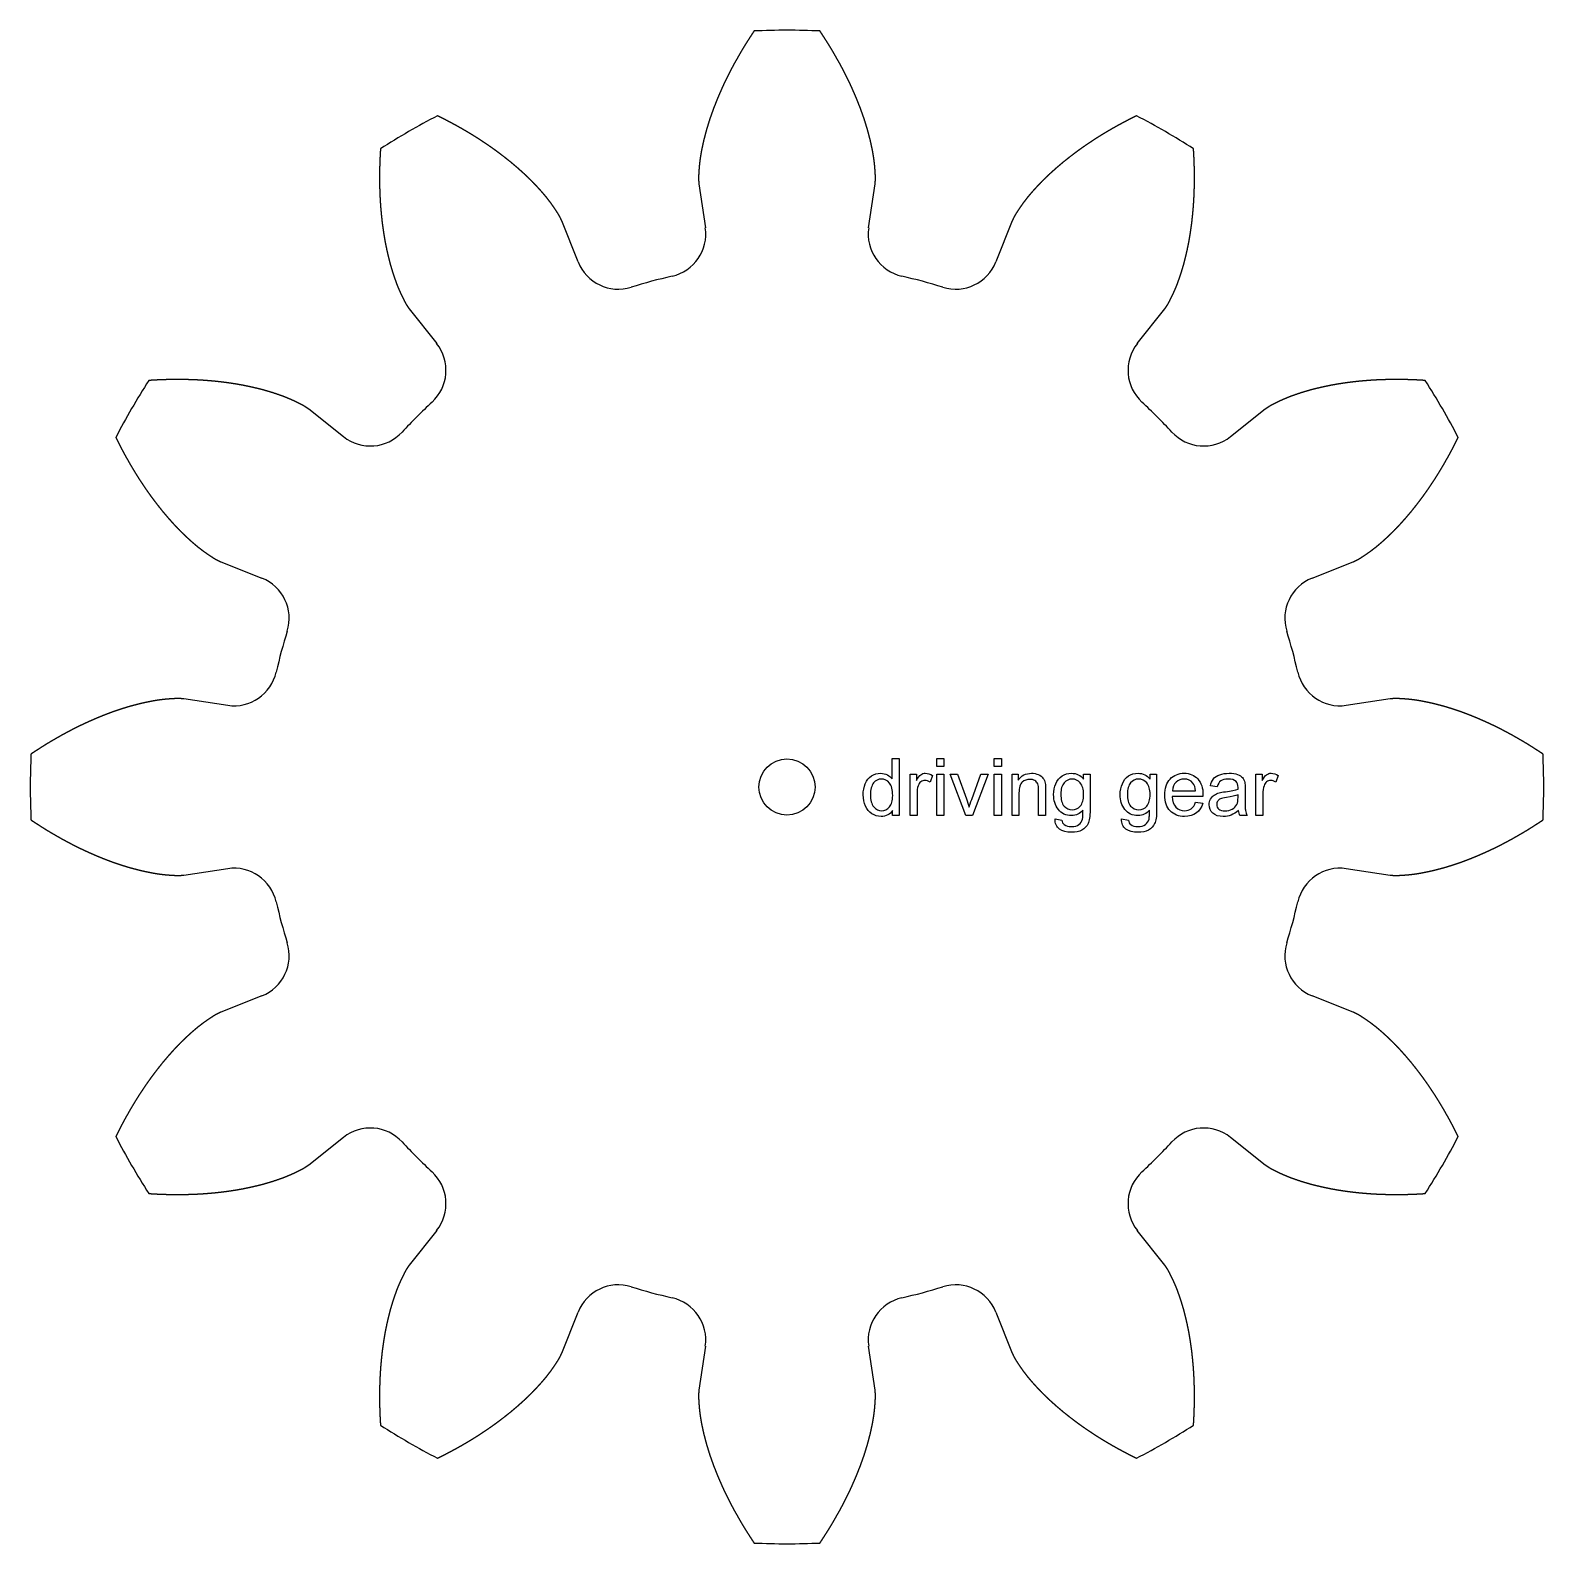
# Model space of a CAD drawing. Header units: millimetres. Extents: x 18 to 1169, y 18 to 1181.
# Drawn here: x 18 to 228, y 882 to 1092 of the extents above; entities that cross this region are included whole.
import ezdxf

# ---------------------------------------------------------------- set-up
doc = ezdxf.new("R2010")
doc.units = ezdxf.units.MM
doc.layers.add('cut', color=5, linetype='Continuous', true_color=0x0000ff)
doc.layers.add('line engraving', color=1, linetype='Continuous', true_color=0xff0000)

msp = doc.modelspace()

# ---------------------------------------------------------------- linework, layer by layer
at = {"layer": 'cut', "color": 5, "true_color": 0x0000ff}
for p, q in [((110.78, 1070.69), (111.67, 1064.59)), ((134.33, 1064.59), (135.22, 1070.69)), ((94.01, 1059.86), (91.74, 1065.58)), ((154.26, 1065.58), (151.99, 1059.86)), ((70.58, 1053.36), (74.39, 1048.53)), ((171.61, 1048.53), (175.42, 1053.36)), ((61.47, 1035.61), (56.64, 1039.42)), ((189.36, 1039.42), (184.53, 1035.61)), ((44.42, 1018.26), (50.14, 1015.99)), ((195.86, 1015.99), (201.58, 1018.26)), ((45.41, 998.33), (39.31, 999.22)), ((206.69, 999.22), (200.59, 998.33)), ((39.31, 974.78), (45.41, 975.67)), ((200.59, 975.67), (206.69, 974.78)), ((50.14, 958.01), (44.42, 955.74)), ((201.58, 955.74), (195.86, 958.01)), ((56.64, 934.58), (61.47, 938.39)), ((184.53, 938.39), (189.36, 934.58)), ((74.39, 925.47), (70.58, 920.64)), ((175.42, 920.64), (171.61, 925.47)), ((91.74, 908.42), (94.01, 914.14)), ((151.99, 914.14), (154.26, 908.42)), ((111.67, 909.41), (110.78, 903.31)), ((135.22, 903.31), (134.33, 909.41))]:
    msp.add_line(p, q, dxfattribs=at)
msp.add_circle((123, 987), 3.9, dxfattribs=at)
for centre, radius, start, end in [((123, 987), 105, 87.5067, 92.4933), ((123, 987), 105, 117.5067, 122.4933), ((123, 987), 105, 57.5067, 62.4933), ((105.73, 1063.73), 6, -77.3183, 8.3062), ((140.27, 1063.73), 6, 171.6938, -102.6817), ((99.59, 1062.08), 6, -158.3062, -72.6817), ((146.41, 1062.08), 6, -107.3183, -21.6938), ((123, 987), 72.64, 102.6817, 107.3183), ((123, 987), 72.64, 72.6817, 77.3183), ((69.68, 1044.81), 6, -47.3183, 38.3062), ((176.32, 1044.81), 6, 141.6938, -132.6817), ((123, 987), 105, 147.5067, 152.4933), ((123, 987), 105, 27.5067, 32.4933), ((123, 987), 72.64, 132.6817, 137.3183), ((123, 987), 72.64, 42.6817, 47.3183), ((65.19, 1040.32), 6, -128.3062, -42.6817), ((180.81, 1040.32), 6, -137.3183, -51.6938), ((47.92, 1010.41), 6, -17.3183, 68.3062), ((198.08, 1010.41), 6, 111.6938, -162.6817), ((123, 987), 72.64, 162.6817, 167.3183), ((123, 987), 72.64, 12.6817, 17.3183), ((46.27, 1004.27), 6, -98.3062, -12.6817), ((199.73, 1004.27), 6, -167.3183, -81.6938), ((123, 987), 105, 177.5067, -177.5067), ((123, 987), 105, -2.4933, 2.4933), ((46.27, 969.73), 6, 12.6817, 98.3062), ((199.73, 969.73), 6, 81.6938, 167.3183), ((123, 987), 72.64, -167.3183, -162.6817), ((123, 987), 72.64, -17.3183, -12.6817), ((47.92, 963.59), 6, -68.3062, 17.3183), ((198.08, 963.59), 6, 162.6817, -111.6938), ((65.19, 933.68), 6, 42.6817, 128.3062), ((180.81, 933.68), 6, 51.6938, 137.3183), ((123, 987), 105, -152.4933, -147.5067), ((123, 987), 72.64, -137.3183, -132.6817), ((123, 987), 72.64, -47.3183, -42.6817), ((123, 987), 105, -32.4933, -27.5067), ((69.68, 929.19), 6, -38.3062, 47.3183), ((176.32, 929.19), 6, 132.6817, -141.6938), ((99.59, 911.92), 6, 72.6817, 158.3062), ((146.41, 911.92), 6, 21.6938, 107.3183), ((123, 987), 72.64, -107.3183, -102.6817), ((105.73, 910.27), 6, -8.3062, 77.3183), ((140.27, 910.27), 6, 102.6817, -171.6938), ((123, 987), 72.64, -77.3183, -72.6817), ((123, 987), 105, -122.4933, -117.5067), ((123, 987), 105, -62.4933, -57.5067), ((123, 987), 105, -92.4933, -87.5067)]:
    msp.add_arc(centre, radius, start, end, dxfattribs=at)
for points in [[(118.43, 1091.9), (118.39, 1091.84), (118.32, 1091.73), (118.2, 1091.55), (118.05, 1091.32), (117.86, 1091.03), (117.67, 1090.73), (117.48, 1090.44), (117.3, 1090.14), (117.11, 1089.85), (116.93, 1089.55), (116.76, 1089.26), (116.58, 1088.96), (116.41, 1088.67), (116.24, 1088.37), (116.07, 1088.07), (115.9, 1087.77), (115.73, 1087.48), (115.57, 1087.18), (115.41, 1086.88), (115.25, 1086.58), (115.1, 1086.28), (114.94, 1085.98), (114.79, 1085.67), (114.64, 1085.37), (114.49, 1085.07), (114.35, 1084.77), (114.2, 1084.47), (114.06, 1084.16), (113.93, 1083.86), (113.79, 1083.56), (113.66, 1083.25), (113.53, 1082.95), (113.4, 1082.64), (113.27, 1082.34), (113.15, 1082.03), (113.03, 1081.73), (112.91, 1081.42), (112.79, 1081.12), (112.68, 1080.81), (112.57, 1080.51), (112.46, 1080.2), (112.36, 1079.89), (112.25, 1079.58), (112.15, 1079.28), (112.06, 1078.97), (111.96, 1078.66), (111.87, 1078.36), (111.78, 1078.05), (111.7, 1077.74), (111.62, 1077.43), (111.54, 1077.12), (111.46, 1076.82), (111.39, 1076.51), (111.32, 1076.2), (111.25, 1075.89), (111.19, 1075.58), (111.13, 1075.28), (111.07, 1074.97), (111.02, 1074.66), (110.97, 1074.35), (110.92, 1074.04), (110.89, 1073.74), (110.85, 1073.43), (110.82, 1073.12), (110.8, 1072.82), (110.77, 1072.51), (110.75, 1072.2), (110.74, 1071.9), (110.73, 1071.59), (110.73, 1071.29), (110.74, 1071.05), (110.76, 1070.87), (110.77, 1070.75), (110.78, 1070.69)], [(135.22, 1070.69), (135.23, 1070.75), (135.24, 1070.87), (135.26, 1071.05), (135.27, 1071.29), (135.27, 1071.59), (135.26, 1071.9), (135.25, 1072.2), (135.23, 1072.51), (135.2, 1072.82), (135.18, 1073.12), (135.15, 1073.43), (135.11, 1073.74), (135.08, 1074.04), (135.03, 1074.35), (134.98, 1074.66), (134.93, 1074.97), (134.87, 1075.28), (134.81, 1075.58), (134.75, 1075.89), (134.68, 1076.2), (134.61, 1076.51), (134.54, 1076.82), (134.46, 1077.12), (134.38, 1077.43), (134.3, 1077.74), (134.22, 1078.05), (134.13, 1078.36), (134.04, 1078.66), (133.94, 1078.97), (133.85, 1079.28), (133.75, 1079.58), (133.64, 1079.89), (133.54, 1080.2), (133.43, 1080.51), (133.32, 1080.81), (133.21, 1081.12), (133.09, 1081.42), (132.97, 1081.73), (132.85, 1082.03), (132.73, 1082.34), (132.6, 1082.64), (132.47, 1082.95), (132.34, 1083.25), (132.21, 1083.56), (132.07, 1083.86), (131.94, 1084.16), (131.8, 1084.47), (131.65, 1084.77), (131.51, 1085.07), (131.36, 1085.37), (131.21, 1085.67), (131.06, 1085.98), (130.9, 1086.28), (130.75, 1086.58), (130.59, 1086.88), (130.43, 1087.18), (130.27, 1087.48), (130.1, 1087.77), (129.93, 1088.07), (129.76, 1088.37), (129.59, 1088.67), (129.42, 1088.96), (129.24, 1089.26), (129.07, 1089.55), (128.89, 1089.85), (128.7, 1090.14), (128.52, 1090.44), (128.33, 1090.73), (128.14, 1091.03), (127.95, 1091.32), (127.8, 1091.55), (127.68, 1091.73), (127.61, 1091.84), (127.57, 1091.9)], [(91.74, 1065.58), (91.72, 1065.64), (91.67, 1065.75), (91.59, 1065.92), (91.48, 1066.13), (91.33, 1066.4), (91.17, 1066.66), (91, 1066.91), (90.83, 1067.17), (90.66, 1067.42), (90.48, 1067.67), (90.31, 1067.93), (90.12, 1068.17), (89.94, 1068.42), (89.74, 1068.67), (89.55, 1068.91), (89.35, 1069.15), (89.14, 1069.39), (88.94, 1069.62), (88.73, 1069.86), (88.52, 1070.09), (88.3, 1070.32), (88.09, 1070.55), (87.87, 1070.78), (87.64, 1071.01), (87.42, 1071.23), (87.19, 1071.46), (86.96, 1071.68), (86.73, 1071.9), (86.49, 1072.12), (86.25, 1072.34), (86.01, 1072.55), (85.77, 1072.77), (85.53, 1072.98), (85.28, 1073.19), (85.03, 1073.4), (84.78, 1073.61), (84.53, 1073.82), (84.27, 1074.02), (84.01, 1074.23), (83.75, 1074.43), (83.49, 1074.63), (83.23, 1074.83), (82.96, 1075.03), (82.7, 1075.23), (82.43, 1075.42), (82.16, 1075.61), (81.88, 1075.81), (81.61, 1076), (81.33, 1076.19), (81.05, 1076.37), (80.77, 1076.56), (80.49, 1076.75), (80.21, 1076.93), (79.92, 1077.11), (79.63, 1077.29), (79.35, 1077.47), (79.06, 1077.65), (78.76, 1077.82), (78.47, 1078), (78.17, 1078.17), (77.88, 1078.34), (77.58, 1078.51), (77.28, 1078.68), (76.98, 1078.85), (76.67, 1079.01), (76.37, 1079.18), (76.06, 1079.34), (75.75, 1079.5), (75.44, 1079.66), (75.13, 1079.82), (74.88, 1079.94), (74.69, 1080.04), (74.57, 1080.1), (74.51, 1080.13)], [(171.49, 1080.13), (171.43, 1080.1), (171.31, 1080.04), (171.12, 1079.94), (170.87, 1079.82), (170.56, 1079.66), (170.25, 1079.5), (169.94, 1079.34), (169.63, 1079.18), (169.33, 1079.01), (169.02, 1078.85), (168.72, 1078.68), (168.42, 1078.51), (168.12, 1078.34), (167.83, 1078.17), (167.53, 1078), (167.24, 1077.82), (166.94, 1077.65), (166.65, 1077.47), (166.37, 1077.29), (166.08, 1077.11), (165.79, 1076.93), (165.51, 1076.75), (165.23, 1076.56), (164.95, 1076.37), (164.67, 1076.19), (164.39, 1076), (164.12, 1075.81), (163.84, 1075.61), (163.57, 1075.42), (163.3, 1075.23), (163.04, 1075.03), (162.77, 1074.83), (162.51, 1074.63), (162.25, 1074.43), (161.99, 1074.23), (161.73, 1074.02), (161.47, 1073.82), (161.22, 1073.61), (160.97, 1073.4), (160.72, 1073.19), (160.47, 1072.98), (160.23, 1072.77), (159.99, 1072.55), (159.75, 1072.34), (159.51, 1072.12), (159.27, 1071.9), (159.04, 1071.68), (158.81, 1071.46), (158.58, 1071.23), (158.36, 1071.01), (158.13, 1070.78), (157.91, 1070.55), (157.7, 1070.32), (157.48, 1070.09), (157.27, 1069.86), (157.06, 1069.62), (156.86, 1069.39), (156.65, 1069.15), (156.45, 1068.91), (156.26, 1068.67), (156.06, 1068.42), (155.88, 1068.17), (155.69, 1067.93), (155.52, 1067.67), (155.34, 1067.42), (155.17, 1067.17), (155, 1066.91), (154.83, 1066.66), (154.67, 1066.4), (154.52, 1066.13), (154.41, 1065.92), (154.33, 1065.75), (154.28, 1065.64), (154.26, 1065.58)], [(66.59, 1075.56), (66.59, 1075.49), (66.58, 1075.35), (66.57, 1075.14), (66.55, 1074.86), (66.53, 1074.52), (66.52, 1074.17), (66.5, 1073.82), (66.49, 1073.47), (66.48, 1073.13), (66.47, 1072.78), (66.46, 1072.44), (66.46, 1072.09), (66.46, 1071.75), (66.46, 1071.41), (66.46, 1071.06), (66.46, 1070.72), (66.47, 1070.38), (66.48, 1070.04), (66.49, 1069.7), (66.5, 1069.36), (66.52, 1069.02), (66.53, 1068.69), (66.55, 1068.35), (66.57, 1068.01), (66.6, 1067.68), (66.62, 1067.34), (66.65, 1067.01), (66.68, 1066.68), (66.71, 1066.35), (66.75, 1066.02), (66.78, 1065.69), (66.82, 1065.36), (66.86, 1065.03), (66.91, 1064.7), (66.95, 1064.38), (67, 1064.05), (67.05, 1063.73), (67.1, 1063.41), (67.16, 1063.08), (67.21, 1062.76), (67.27, 1062.44), (67.34, 1062.13), (67.4, 1061.81), (67.47, 1061.49), (67.54, 1061.18), (67.61, 1060.86), (67.69, 1060.55), (67.76, 1060.24), (67.84, 1059.93), (67.92, 1059.62), (68.01, 1059.32), (68.1, 1059.01), (68.19, 1058.71), (68.28, 1058.41), (68.38, 1058.11), (68.48, 1057.81), (68.58, 1057.51), (68.69, 1057.22), (68.79, 1056.93), (68.9, 1056.63), (69.02, 1056.35), (69.14, 1056.06), (69.26, 1055.78), (69.39, 1055.5), (69.52, 1055.22), (69.66, 1054.94), (69.79, 1054.67), (69.93, 1054.39), (70.07, 1054.12), (70.23, 1053.86), (70.36, 1053.66), (70.47, 1053.51), (70.54, 1053.41), (70.58, 1053.36)], [(175.42, 1053.36), (175.46, 1053.41), (175.53, 1053.51), (175.64, 1053.66), (175.77, 1053.86), (175.93, 1054.12), (176.07, 1054.39), (176.21, 1054.67), (176.34, 1054.94), (176.48, 1055.22), (176.61, 1055.5), (176.74, 1055.78), (176.86, 1056.06), (176.98, 1056.35), (177.1, 1056.63), (177.21, 1056.93), (177.31, 1057.22), (177.42, 1057.51), (177.52, 1057.81), (177.62, 1058.11), (177.72, 1058.41), (177.81, 1058.71), (177.9, 1059.01), (177.99, 1059.32), (178.08, 1059.62), (178.16, 1059.93), (178.24, 1060.24), (178.31, 1060.55), (178.39, 1060.86), (178.46, 1061.18), (178.53, 1061.49), (178.6, 1061.81), (178.66, 1062.13), (178.73, 1062.44), (178.79, 1062.76), (178.84, 1063.08), (178.9, 1063.41), (178.95, 1063.73), (179, 1064.05), (179.05, 1064.38), (179.09, 1064.7), (179.14, 1065.03), (179.18, 1065.36), (179.22, 1065.69), (179.25, 1066.02), (179.29, 1066.35), (179.32, 1066.68), (179.35, 1067.01), (179.38, 1067.34), (179.4, 1067.68), (179.43, 1068.01), (179.45, 1068.35), (179.47, 1068.69), (179.48, 1069.02), (179.5, 1069.36), (179.51, 1069.7), (179.52, 1070.04), (179.53, 1070.38), (179.54, 1070.72), (179.54, 1071.06), (179.54, 1071.41), (179.54, 1071.75), (179.54, 1072.09), (179.54, 1072.44), (179.53, 1072.78), (179.52, 1073.13), (179.51, 1073.47), (179.5, 1073.82), (179.48, 1074.17), (179.47, 1074.52), (179.45, 1074.86), (179.43, 1075.14), (179.42, 1075.35), (179.41, 1075.49), (179.41, 1075.56)], [(56.64, 1039.42), (56.59, 1039.46), (56.49, 1039.53), (56.34, 1039.64), (56.14, 1039.77), (55.88, 1039.93), (55.61, 1040.07), (55.33, 1040.21), (55.06, 1040.34), (54.78, 1040.48), (54.5, 1040.61), (54.22, 1040.74), (53.94, 1040.86), (53.65, 1040.98), (53.37, 1041.1), (53.07, 1041.21), (52.78, 1041.31), (52.49, 1041.42), (52.19, 1041.52), (51.89, 1041.62), (51.59, 1041.72), (51.29, 1041.81), (50.99, 1041.9), (50.68, 1041.99), (50.38, 1042.08), (50.07, 1042.16), (49.76, 1042.24), (49.45, 1042.31), (49.14, 1042.39), (48.82, 1042.46), (48.51, 1042.53), (48.19, 1042.6), (47.87, 1042.66), (47.56, 1042.73), (47.24, 1042.79), (46.92, 1042.84), (46.59, 1042.9), (46.27, 1042.95), (45.95, 1043), (45.62, 1043.05), (45.3, 1043.09), (44.97, 1043.14), (44.64, 1043.18), (44.31, 1043.22), (43.98, 1043.25), (43.65, 1043.29), (43.32, 1043.32), (42.99, 1043.35), (42.66, 1043.38), (42.32, 1043.4), (41.99, 1043.43), (41.65, 1043.45), (41.31, 1043.47), (40.98, 1043.48), (40.64, 1043.5), (40.3, 1043.51), (39.96, 1043.52), (39.62, 1043.53), (39.28, 1043.54), (38.94, 1043.54), (38.59, 1043.54), (38.25, 1043.54), (37.91, 1043.54), (37.56, 1043.54), (37.22, 1043.53), (36.87, 1043.52), (36.53, 1043.51), (36.18, 1043.5), (35.83, 1043.48), (35.48, 1043.47), (35.14, 1043.45), (34.86, 1043.43), (34.65, 1043.42), (34.51, 1043.41), (34.44, 1043.41)], [(211.56, 1043.41), (211.49, 1043.41), (211.35, 1043.42), (211.14, 1043.43), (210.86, 1043.45), (210.52, 1043.47), (210.17, 1043.48), (209.82, 1043.5), (209.47, 1043.51), (209.13, 1043.52), (208.78, 1043.53), (208.44, 1043.54), (208.09, 1043.54), (207.75, 1043.54), (207.41, 1043.54), (207.06, 1043.54), (206.72, 1043.54), (206.38, 1043.53), (206.04, 1043.52), (205.7, 1043.51), (205.36, 1043.5), (205.02, 1043.48), (204.69, 1043.47), (204.35, 1043.45), (204.01, 1043.43), (203.68, 1043.4), (203.34, 1043.38), (203.01, 1043.35), (202.68, 1043.32), (202.35, 1043.29), (202.02, 1043.25), (201.69, 1043.22), (201.36, 1043.18), (201.03, 1043.14), (200.7, 1043.09), (200.38, 1043.05), (200.05, 1043), (199.73, 1042.95), (199.41, 1042.9), (199.08, 1042.84), (198.76, 1042.79), (198.44, 1042.73), (198.13, 1042.66), (197.81, 1042.6), (197.49, 1042.53), (197.18, 1042.46), (196.86, 1042.39), (196.55, 1042.31), (196.24, 1042.24), (195.93, 1042.16), (195.62, 1042.08), (195.32, 1041.99), (195.01, 1041.9), (194.71, 1041.81), (194.41, 1041.72), (194.11, 1041.62), (193.81, 1041.52), (193.51, 1041.42), (193.22, 1041.31), (192.93, 1041.21), (192.63, 1041.1), (192.35, 1040.98), (192.06, 1040.86), (191.78, 1040.74), (191.5, 1040.61), (191.22, 1040.48), (190.94, 1040.34), (190.67, 1040.21), (190.39, 1040.07), (190.12, 1039.93), (189.86, 1039.77), (189.66, 1039.64), (189.51, 1039.53), (189.41, 1039.46), (189.36, 1039.42)], [(29.87, 1035.49), (29.9, 1035.43), (29.96, 1035.31), (30.06, 1035.12), (30.18, 1034.87), (30.34, 1034.56), (30.5, 1034.25), (30.66, 1033.94), (30.82, 1033.63), (30.99, 1033.33), (31.15, 1033.02), (31.32, 1032.72), (31.49, 1032.42), (31.66, 1032.12), (31.83, 1031.83), (32, 1031.53), (32.18, 1031.24), (32.35, 1030.94), (32.53, 1030.65), (32.71, 1030.37), (32.89, 1030.08), (33.07, 1029.79), (33.25, 1029.51), (33.44, 1029.23), (33.63, 1028.95), (33.81, 1028.67), (34, 1028.39), (34.19, 1028.12), (34.39, 1027.84), (34.58, 1027.57), (34.77, 1027.3), (34.97, 1027.04), (35.17, 1026.77), (35.37, 1026.51), (35.57, 1026.25), (35.77, 1025.99), (35.98, 1025.73), (36.18, 1025.47), (36.39, 1025.22), (36.6, 1024.97), (36.81, 1024.72), (37.02, 1024.47), (37.23, 1024.23), (37.45, 1023.99), (37.66, 1023.75), (37.88, 1023.51), (38.1, 1023.27), (38.32, 1023.04), (38.54, 1022.81), (38.77, 1022.58), (38.99, 1022.36), (39.22, 1022.13), (39.45, 1021.91), (39.68, 1021.7), (39.91, 1021.48), (40.14, 1021.27), (40.38, 1021.06), (40.61, 1020.86), (40.85, 1020.65), (41.09, 1020.45), (41.33, 1020.26), (41.58, 1020.06), (41.83, 1019.88), (42.07, 1019.69), (42.33, 1019.52), (42.58, 1019.34), (42.83, 1019.17), (43.09, 1019), (43.34, 1018.83), (43.6, 1018.67), (43.87, 1018.52), (44.08, 1018.41), (44.25, 1018.33), (44.36, 1018.28), (44.42, 1018.26)], [(201.58, 1018.26), (201.64, 1018.28), (201.75, 1018.33), (201.92, 1018.41), (202.13, 1018.52), (202.4, 1018.67), (202.66, 1018.83), (202.91, 1019), (203.17, 1019.17), (203.42, 1019.34), (203.67, 1019.52), (203.93, 1019.69), (204.17, 1019.88), (204.42, 1020.06), (204.67, 1020.26), (204.91, 1020.45), (205.15, 1020.65), (205.39, 1020.86), (205.62, 1021.06), (205.86, 1021.27), (206.09, 1021.48), (206.32, 1021.7), (206.55, 1021.91), (206.78, 1022.13), (207.01, 1022.36), (207.23, 1022.58), (207.46, 1022.81), (207.68, 1023.04), (207.9, 1023.27), (208.12, 1023.51), (208.34, 1023.75), (208.55, 1023.99), (208.77, 1024.23), (208.98, 1024.47), (209.19, 1024.72), (209.4, 1024.97), (209.61, 1025.22), (209.82, 1025.47), (210.02, 1025.73), (210.23, 1025.99), (210.43, 1026.25), (210.63, 1026.51), (210.83, 1026.77), (211.03, 1027.04), (211.23, 1027.3), (211.42, 1027.57), (211.61, 1027.84), (211.81, 1028.12), (212, 1028.39), (212.19, 1028.67), (212.37, 1028.95), (212.56, 1029.23), (212.75, 1029.51), (212.93, 1029.79), (213.11, 1030.08), (213.29, 1030.37), (213.47, 1030.65), (213.65, 1030.94), (213.82, 1031.24), (214, 1031.53), (214.17, 1031.83), (214.34, 1032.12), (214.51, 1032.42), (214.68, 1032.72), (214.85, 1033.02), (215.01, 1033.33), (215.18, 1033.63), (215.34, 1033.94), (215.5, 1034.25), (215.66, 1034.56), (215.82, 1034.87), (215.94, 1035.12), (216.04, 1035.31), (216.1, 1035.43), (216.13, 1035.49)], [(39.31, 999.22), (39.25, 999.23), (39.13, 999.24), (38.95, 999.26), (38.71, 999.27), (38.41, 999.27), (38.1, 999.26), (37.8, 999.25), (37.49, 999.23), (37.18, 999.2), (36.88, 999.18), (36.57, 999.15), (36.26, 999.11), (35.96, 999.08), (35.65, 999.03), (35.34, 998.98), (35.03, 998.93), (34.72, 998.87), (34.42, 998.81), (34.11, 998.75), (33.8, 998.68), (33.49, 998.61), (33.18, 998.54), (32.88, 998.46), (32.57, 998.38), (32.26, 998.3), (31.95, 998.22), (31.64, 998.13), (31.34, 998.04), (31.03, 997.94), (30.72, 997.85), (30.42, 997.75), (30.11, 997.64), (29.8, 997.54), (29.49, 997.43), (29.19, 997.32), (28.88, 997.21), (28.58, 997.09), (28.27, 996.97), (27.97, 996.85), (27.66, 996.73), (27.36, 996.6), (27.05, 996.47), (26.75, 996.34), (26.44, 996.21), (26.14, 996.07), (25.84, 995.94), (25.53, 995.8), (25.23, 995.65), (24.93, 995.51), (24.63, 995.36), (24.33, 995.21), (24.02, 995.06), (23.72, 994.9), (23.42, 994.75), (23.12, 994.59), (22.82, 994.43), (22.52, 994.27), (22.23, 994.1), (21.93, 993.93), (21.63, 993.76), (21.33, 993.59), (21.04, 993.42), (20.74, 993.24), (20.45, 993.07), (20.15, 992.89), (19.86, 992.7), (19.56, 992.52), (19.27, 992.33), (18.97, 992.14), (18.68, 991.95), (18.45, 991.8), (18.27, 991.68), (18.16, 991.61), (18.1, 991.57)], [(227.9, 991.57), (227.84, 991.61), (227.73, 991.68), (227.55, 991.8), (227.32, 991.95), (227.03, 992.14), (226.73, 992.33), (226.44, 992.52), (226.14, 992.7), (225.85, 992.89), (225.55, 993.07), (225.26, 993.24), (224.96, 993.42), (224.67, 993.59), (224.37, 993.76), (224.07, 993.93), (223.77, 994.1), (223.48, 994.27), (223.18, 994.43), (222.88, 994.59), (222.58, 994.75), (222.28, 994.9), (221.98, 995.06), (221.67, 995.21), (221.37, 995.36), (221.07, 995.51), (220.77, 995.65), (220.47, 995.8), (220.16, 995.94), (219.86, 996.07), (219.56, 996.21), (219.25, 996.34), (218.95, 996.47), (218.64, 996.6), (218.34, 996.73), (218.03, 996.85), (217.73, 996.97), (217.42, 997.09), (217.12, 997.21), (216.81, 997.32), (216.51, 997.43), (216.2, 997.54), (215.89, 997.64), (215.58, 997.75), (215.28, 997.85), (214.97, 997.94), (214.66, 998.04), (214.36, 998.13), (214.05, 998.22), (213.74, 998.3), (213.43, 998.38), (213.12, 998.46), (212.82, 998.54), (212.51, 998.61), (212.2, 998.68), (211.89, 998.75), (211.58, 998.81), (211.28, 998.87), (210.97, 998.93), (210.66, 998.98), (210.35, 999.03), (210.04, 999.08), (209.74, 999.11), (209.43, 999.15), (209.12, 999.18), (208.82, 999.2), (208.51, 999.23), (208.2, 999.25), (207.9, 999.26), (207.59, 999.27), (207.29, 999.27), (207.05, 999.26), (206.87, 999.24), (206.75, 999.23), (206.69, 999.22)], [(18.1, 982.43), (18.16, 982.39), (18.27, 982.32), (18.45, 982.2), (18.68, 982.05), (18.97, 981.86), (19.27, 981.67), (19.56, 981.48), (19.86, 981.3), (20.15, 981.11), (20.45, 980.93), (20.74, 980.76), (21.04, 980.58), (21.33, 980.41), (21.63, 980.24), (21.93, 980.07), (22.23, 979.9), (22.52, 979.73), (22.82, 979.57), (23.12, 979.41), (23.42, 979.25), (23.72, 979.1), (24.02, 978.94), (24.33, 978.79), (24.63, 978.64), (24.93, 978.49), (25.23, 978.35), (25.53, 978.2), (25.84, 978.06), (26.14, 977.93), (26.44, 977.79), (26.75, 977.66), (27.05, 977.53), (27.36, 977.4), (27.66, 977.27), (27.97, 977.15), (28.27, 977.03), (28.58, 976.91), (28.88, 976.79), (29.19, 976.68), (29.49, 976.57), (29.8, 976.46), (30.11, 976.36), (30.42, 976.25), (30.72, 976.15), (31.03, 976.06), (31.34, 975.96), (31.64, 975.87), (31.95, 975.78), (32.26, 975.7), (32.57, 975.62), (32.88, 975.54), (33.18, 975.46), (33.49, 975.39), (33.8, 975.32), (34.11, 975.25), (34.42, 975.19), (34.72, 975.13), (35.03, 975.07), (35.34, 975.02), (35.65, 974.97), (35.96, 974.92), (36.26, 974.89), (36.57, 974.85), (36.88, 974.82), (37.18, 974.8), (37.49, 974.77), (37.8, 974.75), (38.1, 974.74), (38.41, 974.73), (38.71, 974.73), (38.95, 974.74), (39.13, 974.76), (39.25, 974.77), (39.31, 974.78)], [(206.69, 974.78), (206.75, 974.77), (206.87, 974.76), (207.05, 974.74), (207.29, 974.73), (207.59, 974.73), (207.9, 974.74), (208.2, 974.75), (208.51, 974.77), (208.82, 974.8), (209.12, 974.82), (209.43, 974.85), (209.74, 974.89), (210.04, 974.92), (210.35, 974.97), (210.66, 975.02), (210.97, 975.07), (211.28, 975.13), (211.58, 975.19), (211.89, 975.25), (212.2, 975.32), (212.51, 975.39), (212.82, 975.46), (213.12, 975.54), (213.43, 975.62), (213.74, 975.7), (214.05, 975.78), (214.36, 975.87), (214.66, 975.96), (214.97, 976.06), (215.28, 976.15), (215.58, 976.25), (215.89, 976.36), (216.2, 976.46), (216.51, 976.57), (216.81, 976.68), (217.12, 976.79), (217.42, 976.91), (217.73, 977.03), (218.03, 977.15), (218.34, 977.27), (218.64, 977.4), (218.95, 977.53), (219.25, 977.66), (219.56, 977.79), (219.86, 977.93), (220.16, 978.06), (220.47, 978.2), (220.77, 978.35), (221.07, 978.49), (221.37, 978.64), (221.67, 978.79), (221.98, 978.94), (222.28, 979.1), (222.58, 979.25), (222.88, 979.41), (223.18, 979.57), (223.48, 979.73), (223.77, 979.9), (224.07, 980.07), (224.37, 980.24), (224.67, 980.41), (224.96, 980.58), (225.26, 980.76), (225.55, 980.93), (225.85, 981.11), (226.14, 981.3), (226.44, 981.48), (226.73, 981.67), (227.03, 981.86), (227.32, 982.05), (227.55, 982.2), (227.73, 982.32), (227.84, 982.39), (227.9, 982.43)], [(44.42, 955.74), (44.36, 955.72), (44.25, 955.67), (44.08, 955.59), (43.87, 955.48), (43.6, 955.33), (43.34, 955.17), (43.09, 955), (42.83, 954.83), (42.58, 954.66), (42.33, 954.48), (42.07, 954.31), (41.83, 954.12), (41.58, 953.94), (41.33, 953.74), (41.09, 953.55), (40.85, 953.35), (40.61, 953.14), (40.38, 952.94), (40.14, 952.73), (39.91, 952.52), (39.68, 952.3), (39.45, 952.09), (39.22, 951.87), (38.99, 951.64), (38.77, 951.42), (38.54, 951.19), (38.32, 950.96), (38.1, 950.73), (37.88, 950.49), (37.66, 950.25), (37.45, 950.01), (37.23, 949.77), (37.02, 949.53), (36.81, 949.28), (36.6, 949.03), (36.39, 948.78), (36.18, 948.53), (35.98, 948.27), (35.77, 948.01), (35.57, 947.75), (35.37, 947.49), (35.17, 947.23), (34.97, 946.96), (34.77, 946.7), (34.58, 946.43), (34.39, 946.16), (34.19, 945.88), (34, 945.61), (33.81, 945.33), (33.63, 945.05), (33.44, 944.77), (33.25, 944.49), (33.07, 944.21), (32.89, 943.92), (32.71, 943.63), (32.53, 943.35), (32.35, 943.06), (32.18, 942.76), (32, 942.47), (31.83, 942.17), (31.66, 941.88), (31.49, 941.58), (31.32, 941.28), (31.15, 940.98), (30.99, 940.67), (30.82, 940.37), (30.66, 940.06), (30.5, 939.75), (30.34, 939.44), (30.18, 939.13), (30.06, 938.88), (29.96, 938.69), (29.9, 938.57), (29.87, 938.51)], [(216.13, 938.51), (216.1, 938.57), (216.04, 938.69), (215.94, 938.88), (215.82, 939.13), (215.66, 939.44), (215.5, 939.75), (215.34, 940.06), (215.18, 940.37), (215.01, 940.67), (214.85, 940.98), (214.68, 941.28), (214.51, 941.58), (214.34, 941.88), (214.17, 942.17), (214, 942.47), (213.82, 942.76), (213.65, 943.06), (213.47, 943.35), (213.29, 943.63), (213.11, 943.92), (212.93, 944.21), (212.75, 944.49), (212.56, 944.77), (212.37, 945.05), (212.19, 945.33), (212, 945.61), (211.81, 945.88), (211.61, 946.16), (211.42, 946.43), (211.23, 946.7), (211.03, 946.96), (210.83, 947.23), (210.63, 947.49), (210.43, 947.75), (210.23, 948.01), (210.02, 948.27), (209.82, 948.53), (209.61, 948.78), (209.4, 949.03), (209.19, 949.28), (208.98, 949.53), (208.77, 949.77), (208.55, 950.01), (208.34, 950.25), (208.12, 950.49), (207.9, 950.73), (207.68, 950.96), (207.46, 951.19), (207.23, 951.42), (207.01, 951.64), (206.78, 951.87), (206.55, 952.09), (206.32, 952.3), (206.09, 952.52), (205.86, 952.73), (205.62, 952.94), (205.39, 953.14), (205.15, 953.35), (204.91, 953.55), (204.67, 953.74), (204.42, 953.94), (204.17, 954.12), (203.93, 954.31), (203.67, 954.48), (203.42, 954.66), (203.17, 954.83), (202.91, 955), (202.66, 955.17), (202.4, 955.33), (202.13, 955.48), (201.92, 955.59), (201.75, 955.67), (201.64, 955.72), (201.58, 955.74)], [(34.44, 930.59), (34.51, 930.59), (34.65, 930.58), (34.86, 930.57), (35.14, 930.55), (35.48, 930.53), (35.83, 930.52), (36.18, 930.5), (36.53, 930.49), (36.87, 930.48), (37.22, 930.47), (37.56, 930.46), (37.91, 930.46), (38.25, 930.46), (38.59, 930.46), (38.94, 930.46), (39.28, 930.46), (39.62, 930.47), (39.96, 930.48), (40.3, 930.49), (40.64, 930.5), (40.98, 930.52), (41.31, 930.53), (41.65, 930.55), (41.99, 930.57), (42.32, 930.6), (42.66, 930.62), (42.99, 930.65), (43.32, 930.68), (43.65, 930.71), (43.98, 930.75), (44.31, 930.78), (44.64, 930.82), (44.97, 930.86), (45.3, 930.91), (45.62, 930.95), (45.95, 931), (46.27, 931.05), (46.59, 931.1), (46.92, 931.16), (47.24, 931.21), (47.56, 931.27), (47.87, 931.34), (48.19, 931.4), (48.51, 931.47), (48.82, 931.54), (49.14, 931.61), (49.45, 931.69), (49.76, 931.76), (50.07, 931.84), (50.38, 931.92), (50.68, 932.01), (50.99, 932.1), (51.29, 932.19), (51.59, 932.28), (51.89, 932.38), (52.19, 932.48), (52.49, 932.58), (52.78, 932.69), (53.07, 932.79), (53.37, 932.9), (53.65, 933.02), (53.94, 933.14), (54.22, 933.26), (54.5, 933.39), (54.78, 933.52), (55.06, 933.66), (55.33, 933.79), (55.61, 933.93), (55.88, 934.07), (56.14, 934.23), (56.34, 934.36), (56.49, 934.47), (56.59, 934.54), (56.64, 934.58)], [(189.36, 934.58), (189.41, 934.54), (189.51, 934.47), (189.66, 934.36), (189.86, 934.23), (190.12, 934.07), (190.39, 933.93), (190.67, 933.79), (190.94, 933.66), (191.22, 933.52), (191.5, 933.39), (191.78, 933.26), (192.06, 933.14), (192.35, 933.02), (192.63, 932.9), (192.93, 932.79), (193.22, 932.69), (193.51, 932.58), (193.81, 932.48), (194.11, 932.38), (194.41, 932.28), (194.71, 932.19), (195.01, 932.1), (195.32, 932.01), (195.62, 931.92), (195.93, 931.84), (196.24, 931.76), (196.55, 931.69), (196.86, 931.61), (197.18, 931.54), (197.49, 931.47), (197.81, 931.4), (198.13, 931.34), (198.44, 931.27), (198.76, 931.21), (199.08, 931.16), (199.41, 931.1), (199.73, 931.05), (200.05, 931), (200.38, 930.95), (200.7, 930.91), (201.03, 930.86), (201.36, 930.82), (201.69, 930.78), (202.02, 930.75), (202.35, 930.71), (202.68, 930.68), (203.01, 930.65), (203.34, 930.62), (203.68, 930.6), (204.01, 930.57), (204.35, 930.55), (204.69, 930.53), (205.02, 930.52), (205.36, 930.5), (205.7, 930.49), (206.04, 930.48), (206.38, 930.47), (206.72, 930.46), (207.06, 930.46), (207.41, 930.46), (207.75, 930.46), (208.09, 930.46), (208.44, 930.46), (208.78, 930.47), (209.13, 930.48), (209.47, 930.49), (209.82, 930.5), (210.17, 930.52), (210.52, 930.53), (210.86, 930.55), (211.14, 930.57), (211.35, 930.58), (211.49, 930.59), (211.56, 930.59)], [(70.58, 920.64), (70.54, 920.59), (70.47, 920.49), (70.36, 920.34), (70.23, 920.14), (70.07, 919.88), (69.93, 919.61), (69.79, 919.33), (69.66, 919.06), (69.52, 918.78), (69.39, 918.5), (69.26, 918.22), (69.14, 917.94), (69.02, 917.65), (68.9, 917.37), (68.79, 917.07), (68.69, 916.78), (68.58, 916.49), (68.48, 916.19), (68.38, 915.89), (68.28, 915.59), (68.19, 915.29), (68.1, 914.99), (68.01, 914.68), (67.92, 914.38), (67.84, 914.07), (67.76, 913.76), (67.69, 913.45), (67.61, 913.14), (67.54, 912.82), (67.47, 912.51), (67.4, 912.19), (67.34, 911.87), (67.27, 911.56), (67.21, 911.24), (67.16, 910.92), (67.1, 910.59), (67.05, 910.27), (67, 909.95), (66.95, 909.62), (66.91, 909.3), (66.86, 908.97), (66.82, 908.64), (66.78, 908.31), (66.75, 907.98), (66.71, 907.65), (66.68, 907.32), (66.65, 906.99), (66.62, 906.66), (66.6, 906.32), (66.57, 905.99), (66.55, 905.65), (66.53, 905.31), (66.52, 904.98), (66.5, 904.64), (66.49, 904.3), (66.48, 903.96), (66.47, 903.62), (66.46, 903.28), (66.46, 902.94), (66.46, 902.59), (66.46, 902.25), (66.46, 901.91), (66.46, 901.56), (66.47, 901.22), (66.48, 900.87), (66.49, 900.53), (66.5, 900.18), (66.52, 899.83), (66.53, 899.48), (66.55, 899.14), (66.57, 898.86), (66.58, 898.65), (66.59, 898.51), (66.59, 898.44)], [(179.41, 898.44), (179.41, 898.51), (179.42, 898.65), (179.43, 898.86), (179.45, 899.14), (179.47, 899.48), (179.48, 899.83), (179.5, 900.18), (179.51, 900.53), (179.52, 900.87), (179.53, 901.22), (179.54, 901.56), (179.54, 901.91), (179.54, 902.25), (179.54, 902.59), (179.54, 902.94), (179.54, 903.28), (179.53, 903.62), (179.52, 903.96), (179.51, 904.3), (179.5, 904.64), (179.48, 904.98), (179.47, 905.31), (179.45, 905.65), (179.43, 905.99), (179.4, 906.32), (179.38, 906.66), (179.35, 906.99), (179.32, 907.32), (179.29, 907.65), (179.25, 907.98), (179.22, 908.31), (179.18, 908.64), (179.14, 908.97), (179.09, 909.3), (179.05, 909.62), (179, 909.95), (178.95, 910.27), (178.9, 910.59), (178.84, 910.92), (178.79, 911.24), (178.73, 911.56), (178.66, 911.87), (178.6, 912.19), (178.53, 912.51), (178.46, 912.82), (178.39, 913.14), (178.31, 913.45), (178.24, 913.76), (178.16, 914.07), (178.08, 914.38), (177.99, 914.68), (177.9, 914.99), (177.81, 915.29), (177.72, 915.59), (177.62, 915.89), (177.52, 916.19), (177.42, 916.49), (177.31, 916.78), (177.21, 917.07), (177.1, 917.37), (176.98, 917.65), (176.86, 917.94), (176.74, 918.22), (176.61, 918.5), (176.48, 918.78), (176.34, 919.06), (176.21, 919.33), (176.07, 919.61), (175.93, 919.88), (175.77, 920.14), (175.64, 920.34), (175.53, 920.49), (175.46, 920.59), (175.42, 920.64)], [(74.51, 893.87), (74.57, 893.9), (74.69, 893.96), (74.88, 894.06), (75.13, 894.18), (75.44, 894.34), (75.75, 894.5), (76.06, 894.66), (76.37, 894.82), (76.67, 894.99), (76.98, 895.15), (77.28, 895.32), (77.58, 895.49), (77.88, 895.66), (78.17, 895.83), (78.47, 896), (78.76, 896.18), (79.06, 896.35), (79.35, 896.53), (79.63, 896.71), (79.92, 896.89), (80.21, 897.07), (80.49, 897.25), (80.77, 897.44), (81.05, 897.63), (81.33, 897.81), (81.61, 898), (81.88, 898.19), (82.16, 898.39), (82.43, 898.58), (82.7, 898.77), (82.96, 898.97), (83.23, 899.17), (83.49, 899.37), (83.75, 899.57), (84.01, 899.77), (84.27, 899.98), (84.53, 900.18), (84.78, 900.39), (85.03, 900.6), (85.28, 900.81), (85.53, 901.02), (85.77, 901.23), (86.01, 901.45), (86.25, 901.66), (86.49, 901.88), (86.73, 902.1), (86.96, 902.32), (87.19, 902.54), (87.42, 902.77), (87.64, 902.99), (87.87, 903.22), (88.09, 903.45), (88.3, 903.68), (88.52, 903.91), (88.73, 904.14), (88.94, 904.38), (89.14, 904.61), (89.35, 904.85), (89.55, 905.09), (89.74, 905.33), (89.94, 905.58), (90.12, 905.83), (90.31, 906.07), (90.48, 906.33), (90.66, 906.58), (90.83, 906.83), (91, 907.09), (91.17, 907.34), (91.33, 907.6), (91.48, 907.87), (91.59, 908.08), (91.67, 908.25), (91.72, 908.36), (91.74, 908.42)], [(154.26, 908.42), (154.28, 908.36), (154.33, 908.25), (154.41, 908.08), (154.52, 907.87), (154.67, 907.6), (154.83, 907.34), (155, 907.09), (155.17, 906.83), (155.34, 906.58), (155.52, 906.33), (155.69, 906.07), (155.88, 905.83), (156.06, 905.58), (156.26, 905.33), (156.45, 905.09), (156.65, 904.85), (156.86, 904.61), (157.06, 904.38), (157.27, 904.14), (157.48, 903.91), (157.7, 903.68), (157.91, 903.45), (158.13, 903.22), (158.36, 902.99), (158.58, 902.77), (158.81, 902.54), (159.04, 902.32), (159.27, 902.1), (159.51, 901.88), (159.75, 901.66), (159.99, 901.45), (160.23, 901.23), (160.47, 901.02), (160.72, 900.81), (160.97, 900.6), (161.22, 900.39), (161.47, 900.18), (161.73, 899.98), (161.99, 899.77), (162.25, 899.57), (162.51, 899.37), (162.77, 899.17), (163.04, 898.97), (163.3, 898.77), (163.57, 898.58), (163.84, 898.39), (164.12, 898.19), (164.39, 898), (164.67, 897.81), (164.95, 897.63), (165.23, 897.44), (165.51, 897.25), (165.79, 897.07), (166.08, 896.89), (166.37, 896.71), (166.65, 896.53), (166.94, 896.35), (167.24, 896.18), (167.53, 896), (167.83, 895.83), (168.12, 895.66), (168.42, 895.49), (168.72, 895.32), (169.02, 895.15), (169.33, 894.99), (169.63, 894.82), (169.94, 894.66), (170.25, 894.5), (170.56, 894.34), (170.87, 894.18), (171.12, 894.06), (171.31, 893.96), (171.43, 893.9), (171.49, 893.87)], [(110.78, 903.31), (110.77, 903.25), (110.76, 903.13), (110.74, 902.95), (110.73, 902.71), (110.73, 902.41), (110.74, 902.1), (110.75, 901.8), (110.77, 901.49), (110.8, 901.18), (110.82, 900.88), (110.85, 900.57), (110.89, 900.26), (110.92, 899.96), (110.97, 899.65), (111.02, 899.34), (111.07, 899.03), (111.13, 898.72), (111.19, 898.42), (111.25, 898.11), (111.32, 897.8), (111.39, 897.49), (111.46, 897.18), (111.54, 896.88), (111.62, 896.57), (111.7, 896.26), (111.78, 895.95), (111.87, 895.64), (111.96, 895.34), (112.06, 895.03), (112.15, 894.72), (112.25, 894.42), (112.36, 894.11), (112.46, 893.8), (112.57, 893.49), (112.68, 893.19), (112.79, 892.88), (112.91, 892.58), (113.03, 892.27), (113.15, 891.97), (113.27, 891.66), (113.4, 891.36), (113.53, 891.05), (113.66, 890.75), (113.79, 890.44), (113.93, 890.14), (114.06, 889.84), (114.2, 889.53), (114.35, 889.23), (114.49, 888.93), (114.64, 888.63), (114.79, 888.33), (114.94, 888.02), (115.1, 887.72), (115.25, 887.42), (115.41, 887.12), (115.57, 886.82), (115.73, 886.52), (115.9, 886.23), (116.07, 885.93), (116.24, 885.63), (116.41, 885.33), (116.58, 885.04), (116.76, 884.74), (116.93, 884.45), (117.11, 884.15), (117.3, 883.86), (117.48, 883.56), (117.67, 883.27), (117.86, 882.97), (118.05, 882.68), (118.2, 882.45), (118.32, 882.27), (118.39, 882.16), (118.43, 882.1)], [(127.57, 882.1), (127.61, 882.16), (127.68, 882.27), (127.8, 882.45), (127.95, 882.68), (128.14, 882.97), (128.33, 883.27), (128.52, 883.56), (128.7, 883.86), (128.89, 884.15), (129.07, 884.45), (129.24, 884.74), (129.42, 885.04), (129.59, 885.33), (129.76, 885.63), (129.93, 885.93), (130.1, 886.23), (130.27, 886.52), (130.43, 886.82), (130.59, 887.12), (130.75, 887.42), (130.9, 887.72), (131.06, 888.02), (131.21, 888.33), (131.36, 888.63), (131.51, 888.93), (131.65, 889.23), (131.8, 889.53), (131.94, 889.84), (132.07, 890.14), (132.21, 890.44), (132.34, 890.75), (132.47, 891.05), (132.6, 891.36), (132.73, 891.66), (132.85, 891.97), (132.97, 892.27), (133.09, 892.58), (133.21, 892.88), (133.32, 893.19), (133.43, 893.49), (133.54, 893.8), (133.64, 894.11), (133.75, 894.42), (133.85, 894.72), (133.94, 895.03), (134.04, 895.34), (134.13, 895.64), (134.22, 895.95), (134.3, 896.26), (134.38, 896.57), (134.46, 896.88), (134.54, 897.18), (134.61, 897.49), (134.68, 897.8), (134.75, 898.11), (134.81, 898.42), (134.87, 898.72), (134.93, 899.03), (134.98, 899.34), (135.03, 899.65), (135.08, 899.96), (135.11, 900.26), (135.15, 900.57), (135.18, 900.88), (135.2, 901.18), (135.23, 901.49), (135.25, 901.8), (135.26, 902.1), (135.27, 902.41), (135.27, 902.71), (135.26, 902.95), (135.24, 903.13), (135.23, 903.25), (135.22, 903.31)]]:
    msp.add_open_spline(points, degree=5, dxfattribs=at)
at = {"layer": 'line engraving', "color": 1, "true_color": 0xff0000}
for points in [[(137.65, 983.04), (137.65, 983.76), (137.51, 983.56), (137.35, 983.39), (137.17, 983.24), (136.98, 983.12), (136.77, 983.03), (136.54, 982.96), (136.3, 982.92), (136.05, 982.91), (135.71, 982.93), (135.39, 983), (135.08, 983.12), (134.78, 983.29), (134.51, 983.5), (134.27, 983.74), (134.07, 984.02), (133.89, 984.34), (133.75, 984.7), (133.65, 985.07), (133.6, 985.48), (133.58, 985.9), (133.59, 986.32), (133.65, 986.72), (133.74, 987.1), (133.86, 987.46), (134.02, 987.79), (134.22, 988.08), (134.45, 988.33), (134.72, 988.53), (135.02, 988.7), (135.33, 988.81), (135.66, 988.88), (136, 988.91), (136.25, 988.89), (136.49, 988.85), (136.72, 988.78), (136.93, 988.69), (137.12, 988.57), (137.29, 988.44), (137.45, 988.29), (137.59, 988.12), (137.59, 990.96), (138.55, 990.96), (138.55, 983.04), (137.65, 983.04)], [(143.77, 989.84), (143.77, 990.96), (144.75, 990.96), (144.75, 989.84), (143.77, 989.84)], [(151.76, 989.84), (151.76, 990.96), (152.74, 990.96), (152.74, 989.84), (151.76, 989.84)], [(134.58, 985.9), (134.58, 985.64), (134.6, 985.39), (134.64, 985.15), (134.69, 984.94), (134.76, 984.74), (134.84, 984.56), (134.93, 984.4), (135.04, 984.25), (135.28, 984.02), (135.55, 983.85), (135.83, 983.74), (136.14, 983.71), (136.44, 983.74), (136.73, 983.84), (136.99, 984), (137.22, 984.23), (137.33, 984.37), (137.42, 984.53), (137.49, 984.7), (137.55, 984.89), (137.6, 985.1), (137.64, 985.32), (137.66, 985.56), (137.67, 985.82), (137.66, 986.11), (137.64, 986.37), (137.6, 986.62), (137.55, 986.84), (137.49, 987.05), (137.41, 987.24), (137.32, 987.4), (137.21, 987.55), (136.97, 987.79), (136.71, 987.96), (136.41, 988.07), (136.09, 988.1), (135.78, 988.07), (135.5, 987.97), (135.24, 987.8), (135.01, 987.57), (134.91, 987.43), (134.82, 987.27), (134.75, 987.09), (134.68, 986.89), (134.64, 986.67), (134.6, 986.43), (134.58, 986.18), (134.58, 985.9)], [(140.07, 983.04), (140.07, 988.78), (140.95, 988.78), (140.95, 987.91), (141.11, 988.19), (141.27, 988.41), (141.42, 988.59), (141.57, 988.71), (141.71, 988.8), (141.86, 988.86), (142.02, 988.9), (142.19, 988.91), (142.44, 988.89), (142.69, 988.83), (142.94, 988.73), (143.19, 988.59), (142.85, 987.69), (142.68, 987.78), (142.5, 987.85), (142.32, 987.89), (142.14, 987.9), (141.99, 987.89), (141.84, 987.85), (141.7, 987.79), (141.57, 987.71), (141.45, 987.61), (141.35, 987.48), (141.27, 987.34), (141.21, 987.18), (141.13, 986.91), (141.08, 986.64), (141.05, 986.35), (141.04, 986.04), (141.04, 983.04), (140.07, 983.04)], [(143.77, 983.04), (143.77, 988.78), (144.75, 988.78), (144.75, 983.04), (143.77, 983.04)], [(147.82, 983.04), (145.64, 988.78), (146.66, 988.78), (147.9, 985.34), (147.99, 985.06), (148.09, 984.77), (148.18, 984.48), (148.26, 984.18), (148.33, 984.42), (148.42, 984.68), (148.52, 984.97), (148.63, 985.28), (149.9, 988.78), (150.9, 988.78), (148.73, 983.04), (147.82, 983.04)], [(151.76, 983.04), (151.76, 988.78), (152.74, 988.78), (152.74, 983.04), (151.76, 983.04)], [(154.22, 983.04), (154.22, 988.78), (155.09, 988.78), (155.09, 987.96), (155.26, 988.18), (155.44, 988.38), (155.65, 988.54), (155.87, 988.67), (156.1, 988.77), (156.36, 988.85), (156.63, 988.89), (156.92, 988.91), (157.17, 988.9), (157.42, 988.86), (157.65, 988.8), (157.87, 988.72), (158.08, 988.62), (158.25, 988.51), (158.4, 988.38), (158.52, 988.23), (158.62, 988.07), (158.71, 987.9), (158.78, 987.71), (158.83, 987.51), (158.85, 987.35), (158.87, 987.14), (158.88, 986.88), (158.88, 986.57), (158.88, 983.04), (157.91, 983.04), (157.91, 986.53), (157.9, 986.81), (157.88, 987.05), (157.84, 987.25), (157.8, 987.42), (157.73, 987.56), (157.64, 987.68), (157.53, 987.79), (157.39, 987.89), (157.24, 987.97), (157.08, 988.02), (156.9, 988.05), (156.71, 988.06), (156.41, 988.04), (156.14, 987.97), (155.88, 987.84), (155.64, 987.67), (155.54, 987.56), (155.44, 987.43), (155.37, 987.27), (155.3, 987.1), (155.25, 986.9), (155.22, 986.68), (155.2, 986.44), (155.19, 986.17), (155.19, 983.04), (154.22, 983.04)], [(160.19, 982.56), (161.14, 982.42), (161.18, 982.22), (161.25, 982.04), (161.35, 981.9), (161.47, 981.79), (161.67, 981.67), (161.9, 981.58), (162.16, 981.53), (162.46, 981.52), (162.78, 981.53), (163.06, 981.58), (163.3, 981.67), (163.5, 981.79), (163.67, 981.93), (163.81, 982.11), (163.92, 982.31), (164, 982.54), (164.02, 982.63), (164.03, 982.73), (164.04, 982.86), (164.05, 983), (164.06, 983.17), (164.07, 983.36), (164.07, 983.56), (164.07, 983.79), (163.9, 983.61), (163.73, 983.46), (163.55, 983.33), (163.35, 983.23), (163.15, 983.14), (162.94, 983.09), (162.71, 983.05), (162.48, 983.04), (162.19, 983.05), (161.92, 983.09), (161.67, 983.16), (161.43, 983.25), (161.21, 983.37), (161.01, 983.52), (160.82, 983.69), (160.65, 983.89), (160.5, 984.11), (160.36, 984.34), (160.25, 984.58), (160.16, 984.83), (160.09, 985.09), (160.04, 985.37), (160.01, 985.65), (160, 985.94), (160.02, 986.34), (160.07, 986.73), (160.17, 987.1), (160.3, 987.46), (160.46, 987.78), (160.66, 988.07), (160.89, 988.32), (161.16, 988.53), (161.45, 988.69), (161.77, 988.81), (162.12, 988.88), (162.49, 988.91), (162.73, 988.89), (162.97, 988.86), (163.2, 988.79), (163.41, 988.7), (163.62, 988.59), (163.81, 988.45), (163.99, 988.28), (164.16, 988.09), (164.16, 988.78), (165.06, 988.78), (165.06, 983.82), (165.05, 983.49), (165.04, 983.2), (165.02, 982.92), (164.99, 982.67), (164.95, 982.45), (164.9, 982.25), (164.85, 982.07), (164.79, 981.92), (164.63, 981.65), (164.43, 981.42), (164.2, 981.21), (163.92, 981.03), (163.61, 980.89), (163.26, 980.79), (162.88, 980.73), (162.46, 980.71), (161.98, 980.74), (161.54, 980.83), (161.15, 980.97), (160.81, 981.17), (160.66, 981.29), (160.53, 981.43), (160.42, 981.58), (160.34, 981.75), (160.27, 981.93), (160.22, 982.13), (160.2, 982.34), (160.19, 982.56)], [(161, 986.01), (161.01, 985.74), (161.03, 985.48), (161.06, 985.25), (161.11, 985.03), (161.17, 984.84), (161.25, 984.66), (161.34, 984.5), (161.45, 984.36), (161.69, 984.14), (161.95, 983.97), (162.25, 983.88), (162.57, 983.84), (162.89, 983.88), (163.19, 983.97), (163.46, 984.13), (163.7, 984.36), (163.8, 984.5), (163.89, 984.65), (163.97, 984.83), (164.04, 985.02), (164.09, 985.23), (164.12, 985.46), (164.14, 985.71), (164.15, 985.98), (164.14, 986.23), (164.12, 986.47), (164.08, 986.7), (164.03, 986.9), (163.97, 987.09), (163.89, 987.27), (163.79, 987.43), (163.68, 987.57), (163.44, 987.8), (163.17, 987.97), (162.87, 988.07), (162.56, 988.1), (162.24, 988.07), (161.96, 987.97), (161.69, 987.81), (161.45, 987.58), (161.35, 987.44), (161.26, 987.28), (161.18, 987.11), (161.11, 986.92), (161.06, 986.72), (161.03, 986.5), (161.01, 986.26), (161, 986.01)], [(169.42, 982.56), (170.37, 982.42), (170.41, 982.22), (170.48, 982.04), (170.58, 981.9), (170.7, 981.79), (170.9, 981.67), (171.13, 981.58), (171.39, 981.53), (171.69, 981.52), (172.01, 981.53), (172.29, 981.58), (172.53, 981.67), (172.73, 981.79), (172.9, 981.93), (173.04, 982.11), (173.15, 982.31), (173.23, 982.54), (173.25, 982.63), (173.26, 982.73), (173.27, 982.86), (173.28, 983), (173.29, 983.17), (173.3, 983.36), (173.3, 983.56), (173.3, 983.79), (173.13, 983.61), (172.96, 983.46), (172.78, 983.33), (172.58, 983.23), (172.38, 983.14), (172.17, 983.09), (171.94, 983.05), (171.71, 983.04), (171.42, 983.05), (171.15, 983.09), (170.9, 983.16), (170.66, 983.25), (170.44, 983.37), (170.24, 983.52), (170.05, 983.69), (169.88, 983.89), (169.73, 984.11), (169.59, 984.34), (169.48, 984.58), (169.39, 984.83), (169.32, 985.09), (169.27, 985.37), (169.24, 985.65), (169.23, 985.94), (169.25, 986.34), (169.3, 986.73), (169.4, 987.1), (169.53, 987.46), (169.69, 987.78), (169.89, 988.07), (170.12, 988.32), (170.39, 988.53), (170.68, 988.69), (171, 988.81), (171.35, 988.88), (171.72, 988.91), (171.96, 988.89), (172.2, 988.86), (172.43, 988.79), (172.64, 988.7), (172.85, 988.59), (173.04, 988.45), (173.22, 988.28), (173.39, 988.09), (173.39, 988.78), (174.29, 988.78), (174.29, 983.82), (174.28, 983.49), (174.27, 983.2), (174.25, 982.92), (174.22, 982.67), (174.18, 982.45), (174.13, 982.25), (174.08, 982.07), (174.01, 981.92), (173.86, 981.65), (173.66, 981.42), (173.43, 981.21), (173.15, 981.03), (172.84, 980.89), (172.49, 980.79), (172.11, 980.73), (171.69, 980.71), (171.21, 980.74), (170.77, 980.83), (170.38, 980.97), (170.03, 981.17), (169.89, 981.29), (169.76, 981.43), (169.65, 981.58), (169.57, 981.75), (169.5, 981.93), (169.45, 982.13), (169.43, 982.34), (169.42, 982.56)], [(170.23, 986.01), (170.24, 985.74), (170.26, 985.48), (170.29, 985.25), (170.34, 985.03), (170.4, 984.84), (170.48, 984.66), (170.57, 984.5), (170.68, 984.36), (170.92, 984.14), (171.18, 983.97), (171.48, 983.88), (171.8, 983.84), (172.12, 983.88), (172.42, 983.97), (172.69, 984.13), (172.93, 984.36), (173.03, 984.5), (173.12, 984.65), (173.2, 984.83), (173.27, 985.02), (173.32, 985.23), (173.35, 985.46), (173.37, 985.71), (173.38, 985.98), (173.37, 986.23), (173.35, 986.47), (173.31, 986.7), (173.26, 986.9), (173.2, 987.09), (173.12, 987.27), (173.02, 987.43), (172.91, 987.57), (172.67, 987.8), (172.4, 987.97), (172.1, 988.07), (171.79, 988.1), (171.47, 988.07), (171.19, 987.97), (170.92, 987.81), (170.68, 987.58), (170.58, 987.44), (170.48, 987.28), (170.41, 987.11), (170.34, 986.92), (170.29, 986.72), (170.26, 986.5), (170.24, 986.26), (170.23, 986.01)], [(179.69, 984.89), (180.69, 984.76), (180.55, 984.35), (180.35, 983.98), (180.11, 983.66), (179.81, 983.4), (179.47, 983.18), (179.08, 983.03), (178.64, 982.94), (178.17, 982.91), (177.86, 982.92), (177.57, 982.96), (177.3, 983.02), (177.04, 983.1), (176.8, 983.21), (176.57, 983.35), (176.36, 983.5), (176.17, 983.68), (176, 983.89), (175.85, 984.11), (175.72, 984.35), (175.62, 984.62), (175.54, 984.9), (175.48, 985.2), (175.44, 985.52), (175.43, 985.86), (175.44, 986.21), (175.48, 986.54), (175.54, 986.85), (175.62, 987.15), (175.72, 987.42), (175.85, 987.67), (176, 987.9), (176.18, 988.11), (176.37, 988.3), (176.58, 988.46), (176.8, 988.6), (177.04, 988.71), (177.28, 988.8), (177.55, 988.86), (177.82, 988.9), (178.11, 988.91), (178.39, 988.9), (178.66, 988.86), (178.92, 988.8), (179.16, 988.71), (179.39, 988.6), (179.6, 988.47), (179.8, 988.31), (179.99, 988.12), (180.16, 987.92), (180.31, 987.69), (180.44, 987.45), (180.54, 987.18), (180.62, 986.9), (180.68, 986.59), (180.71, 986.26), (180.72, 985.92), (180.72, 985.87), (180.72, 985.81), (180.72, 985.74), (180.72, 985.66), (176.44, 985.66), (176.49, 985.21), (176.6, 984.82), (176.76, 984.49), (176.97, 984.21), (177.23, 983.99), (177.51, 983.83), (177.83, 983.74), (178.17, 983.71), (178.43, 983.73), (178.67, 983.78), (178.89, 983.87), (179.09, 983.99), (179.27, 984.15), (179.43, 984.35), (179.57, 984.6), (179.69, 984.89)], [(176.49, 986.46), (179.7, 986.46), (179.65, 986.8), (179.57, 987.09), (179.47, 987.34), (179.33, 987.55), (179.08, 987.79), (178.8, 987.97), (178.48, 988.07), (178.12, 988.11), (177.8, 988.08), (177.51, 988), (177.24, 987.86), (177, 987.66), (176.79, 987.42), (176.64, 987.14), (176.54, 986.82), (176.49, 986.46)], [(185.66, 983.75), (185.39, 983.53), (185.13, 983.36), (184.87, 983.21), (184.62, 983.1), (184.36, 983.02), (184.1, 982.96), (183.83, 982.92), (183.54, 982.91), (183.1, 982.94), (182.71, 983.02), (182.37, 983.17), (182.09, 983.37), (181.87, 983.62), (181.71, 983.9), (181.61, 984.21), (181.58, 984.55), (181.59, 984.76), (181.63, 984.96), (181.69, 985.14), (181.77, 985.32), (181.88, 985.49), (182, 985.64), (182.13, 985.77), (182.28, 985.88), (182.44, 985.98), (182.61, 986.07), (182.79, 986.14), (182.98, 986.2), (183.14, 986.24), (183.34, 986.27), (183.57, 986.31), (183.84, 986.35), (184.39, 986.42), (184.86, 986.5), (185.26, 986.59), (185.58, 986.68), (185.58, 986.77), (185.58, 986.84), (185.58, 986.9), (185.58, 986.94), (185.56, 987.21), (185.51, 987.44), (185.43, 987.63), (185.31, 987.77), (185.1, 987.92), (184.84, 988.02), (184.54, 988.08), (184.2, 988.1), (183.88, 988.09), (183.6, 988.04), (183.37, 987.97), (183.18, 987.86), (183.03, 987.72), (182.9, 987.53), (182.79, 987.29), (182.7, 987.01), (181.75, 987.14), (181.83, 987.43), (181.92, 987.69), (182.04, 987.92), (182.18, 988.13), (182.34, 988.3), (182.54, 988.46), (182.77, 988.59), (183.04, 988.7), (183.33, 988.79), (183.64, 988.86), (183.98, 988.89), (184.34, 988.91), (184.69, 988.9), (185, 988.86), (185.29, 988.81), (185.53, 988.73), (185.75, 988.64), (185.93, 988.54), (186.08, 988.43), (186.21, 988.3), (186.31, 988.16), (186.39, 988), (186.46, 987.83), (186.51, 987.64), (186.53, 987.49), (186.55, 987.29), (186.56, 987.04), (186.56, 986.74), (186.56, 985.44), (186.56, 985.12), (186.56, 984.83), (186.57, 984.57), (186.57, 984.34), (186.58, 984.14), (186.59, 983.97), (186.61, 983.83), (186.62, 983.73), (186.66, 983.55), (186.71, 983.38), (186.78, 983.21), (186.87, 983.04), (185.85, 983.04), (185.78, 983.2), (185.73, 983.37), (185.69, 983.55), (185.66, 983.75)], [(188.06, 983.04), (188.06, 988.78), (188.93, 988.78), (188.93, 987.91), (189.1, 988.19), (189.25, 988.41), (189.41, 988.59), (189.55, 988.71), (189.7, 988.8), (189.85, 988.86), (190.01, 988.9), (190.17, 988.91), (190.42, 988.89), (190.67, 988.83), (190.92, 988.73), (191.17, 988.59), (190.84, 987.69), (190.66, 987.78), (190.48, 987.85), (190.3, 987.89), (190.13, 987.9), (189.97, 987.89), (189.82, 987.85), (189.68, 987.79), (189.55, 987.71), (189.44, 987.61), (189.34, 987.48), (189.25, 987.34), (189.19, 987.18), (189.12, 986.91), (189.07, 986.64), (189.04, 986.35), (189.03, 986.04), (189.03, 983.04), (188.06, 983.04)], [(185.58, 985.92), (185.28, 985.82), (184.91, 985.72), (184.48, 985.63), (183.99, 985.55), (183.71, 985.51), (183.48, 985.46), (183.29, 985.41), (183.14, 985.36), (183.02, 985.3), (182.92, 985.22), (182.83, 985.14), (182.76, 985.04), (182.7, 984.93), (182.65, 984.82), (182.63, 984.7), (182.62, 984.58), (182.64, 984.39), (182.69, 984.22), (182.79, 984.07), (182.91, 983.93), (183.08, 983.82), (183.28, 983.74), (183.51, 983.69), (183.78, 983.67), (184.05, 983.69), (184.31, 983.73), (184.55, 983.81), (184.78, 983.92), (184.98, 984.05), (185.16, 984.21), (185.3, 984.39), (185.42, 984.59), (185.49, 984.77), (185.54, 985), (185.57, 985.26), (185.58, 985.56), (185.58, 985.92)]]:
    msp.add_lwpolyline(points, dxfattribs=at)

doc.saveas('drawing.dxf')
